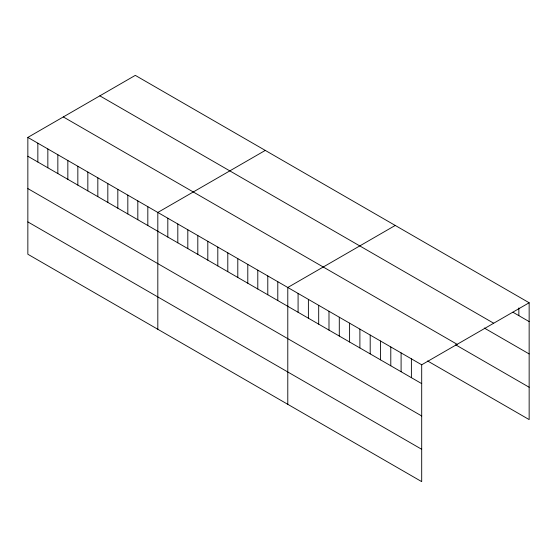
<?xml version="1.0" encoding="UTF-8"?>
<svg xmlns="http://www.w3.org/2000/svg" width="557" height="557" viewBox="0 0 557 557"><rect width="100%" height="100%" fill="white"/><g stroke="black" fill="none" stroke-linecap="round" stroke-linejoin="round"><path stroke-width="0.84" d="M27.85 137.412L421.698 364.793L421.698 481.631L27.85 254.243L27.85 137.412L135.302 75.369L529.15 302.757L529.15 419.588L427.616 360.971M265.271 150.411L157.819 212.447L157.819 329.278M395.24 225.446L287.788 287.482L287.788 404.319M421.698 364.793L529.15 302.757M512.962 312.247L529.15 321.591M99.842 95.846L493.69 323.227M484.27 328.017L529.15 353.932M63.31 116.935L457.158 344.323M455.577 344.769L529.15 387.247M27.85 156.245L421.698 383.627M27.85 188.586L421.698 415.968M27.85 221.902L421.698 449.29M518.852 307.937L518.852 315.645M411.393 358.847L411.393 377.681M401.096 352.901L401.096 371.735M390.791 346.955L390.791 365.789M380.494 341.009L380.494 359.843M370.196 335.063L370.196 353.897M359.892 329.11L359.892 347.944M349.594 323.164L349.594 341.998M339.29 317.218L339.29 336.052M328.992 311.272L328.992 330.106M318.688 305.327L318.688 324.16M308.39 299.381L308.39 318.214M298.086 293.435L298.086 312.268M277.79 281.71L277.79 300.543M267.792 275.938L267.792 294.771M257.794 270.166L257.794 288.999M247.795 264.394L247.795 283.228M237.797 258.622L237.797 277.456M227.799 252.85L227.799 271.684M217.808 247.078L217.808 265.912M207.81 241.306L207.81 260.14M197.812 235.534L197.812 254.368M187.813 229.763L187.813 248.596M177.815 223.991L177.815 242.824M167.817 218.219L167.817 237.052M147.821 206.675L147.821 225.508M137.823 200.903L137.823 219.737M127.825 195.131L127.825 213.965M117.826 189.359L117.826 208.193M107.828 183.587L107.828 202.421M97.83 177.815L97.83 196.649M87.839 172.043L87.839 190.877M77.841 166.271L77.841 185.105M67.843 160.5L67.843 179.333M57.844 154.728L57.844 173.561M47.846 148.956L47.846 167.789M37.848 143.184L37.848 162.017"/></g></svg>
